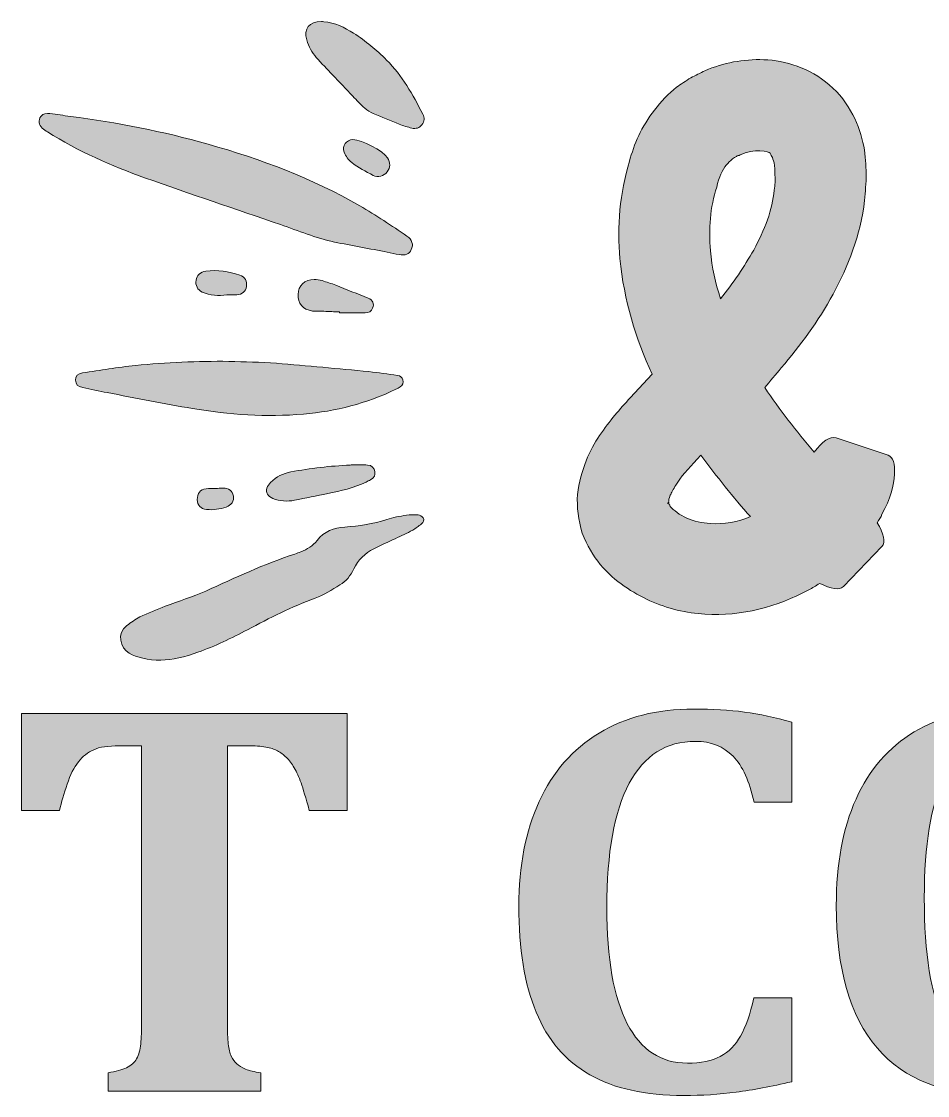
# Model space of a CAD drawing. Header units: inches. Extents: x 50 to 1029, y -849 to -231.
# Drawn here: x 362.2 to 586.3, y -849.1 to -583.3 of the extents above; entities that cross this region are included whole.
import ezdxf

# ---------------------------------------------------------------- set-up
doc = ezdxf.new("R2010")
doc.units = ezdxf.units.IN
doc.header["$MEASUREMENT"] = 0
doc.layers.add('Layer 1', color=7, linetype='Continuous')

# ---------------------------------------------------------------- blocks, each defined once
blk = doc.blocks.new('block 3')
at = {"layer": 'Layer 1', "true_color": 0x680b10}
h = blk.add_hatch(color=246, dxfattribs=at)
h.dxf.hatch_style = 2
edge = h.paths.add_edge_path()
edge.add_spline(control_points=[(575.03, -705.25), (574.83, -706.03), (574.25, -706.62), (573.86, -707.39), (575.41, -709.92), (576, -712.26), (575.03, -713.23), (575.03, -713.23), (565.49, -723.16), (565.49, -723.16), (564.52, -724.13), (562.38, -723.74), (559.65, -722.38), (558.68, -722.96), (557.9, -723.54), (556.93, -723.93), (549.14, -728.22), (540.39, -730.55), (531.24, -729.97), (526.77, -729.77), (521.9, -728.6), (517.62, -726.66), (513.34, -724.71), (509.06, -721.99), (505.36, -717.71), (503.61, -715.57), (502.05, -713.04), (500.88, -709.92), (499.91, -706.62), (499.52, -703.5), (499.72, -700.39), (500.11, -697.27), (500.88, -694.55), (501.86, -692.02), (502.83, -689.69), (504, -687.55), (505.17, -685.79), (507.69, -682.1), (510.22, -679.18), (512.75, -676.45), (512.75, -676.45), (518.2, -670.62), (518.2, -670.62), (514.12, -661.86), (511.2, -652.32), (510.22, -642.01), (509.84, -638.12), (509.84, -634.03), (510.22, -629.95), (510.61, -625.86), (511.39, -621.97), (512.56, -617.88), (513.73, -613.79), (515.48, -609.32), (518.79, -605.23), (520.34, -603.09), (522.29, -601.15), (524.24, -599.59), (525.21, -598.81), (526.57, -598.03), (527.74, -597.25), (528.91, -596.67), (530.07, -596.09), (531.24, -595.5), (535.91, -593.56), (540.58, -592.58), (545.84, -592.78), (551.09, -592.97), (557.12, -594.72), (561.99, -599), (564.52, -601.15), (566.46, -603.68), (567.82, -606.4), (569.19, -608.93), (569.97, -611.65), (570.55, -614.18), (570.94, -616.71), (571.13, -618.85), (571.13, -620.99), (571.13, -623.33), (570.94, -625.47), (570.74, -627.61), (569.77, -636.17), (566.66, -643.96), (562.96, -650.77), (559.26, -657.58), (554.79, -663.61), (550.12, -669.06), (548.75, -670.62), (547.39, -672.37), (546.03, -673.92), (549.73, -679.37), (553.81, -684.63), (558.29, -689.88), (560.23, -687.35), (562.18, -685.79), (563.74, -686.38), (563.74, -686.38), (576.58, -690.66), (576.58, -690.66), (577.75, -691.05), (578.33, -692.8), (578.14, -695.33), (577.94, -698.05), (577.17, -701.56), (575.03, -705.25)], knot_values=[0, 0, 0, 0, 1, 1, 1, 2, 2, 2, 3, 3, 3, 4, 4, 4, 5, 5, 5, 6, 6, 6, 7, 7, 7, 8, 8, 8, 9, 9, 9, 10, 10, 10, 11, 11, 11, 12, 12, 12, 13, 13, 13, 14, 14, 14, 15, 15, 15, 16, 16, 16, 17, 17, 17, 18, 18, 18, 19, 19, 19, 20, 20, 20, 21, 21, 21, 22, 22, 22, 23, 23, 23, 24, 24, 24, 25, 25, 25, 26, 26, 26, 27, 27, 27, 28, 28, 28, 29, 29, 29, 30, 30, 30, 31, 31, 31, 32, 32, 32, 33, 33, 33, 34, 34, 34, 35, 35, 35, 35], degree=3, periodic=1)
edge = h.paths.add_edge_path()
edge.add_spline(control_points=[(542.53, -705.84), (538.25, -701.17), (534.16, -695.91), (530.27, -690.66), (530.27, -690.66), (529.29, -691.63), (529.29, -691.63), (527.15, -693.97), (525.21, -696.11), (524.04, -698.05), (523.46, -699.03), (522.87, -700), (522.68, -700.58), (522.29, -701.36), (522.29, -701.75), (522.29, -702.14), (522.1, -702.33), (522.29, -702.33), (522.29, -702.33), (522.29, -702.53), (522.29, -702.53), (522.29, -702.53), (522.1, -702.53), (522.48, -702.53), (521.9, -702.53), (521.9, -702.53), (522.29, -702.53), (522.29, -702.53), (522.29, -702.72), (522.48, -702.92), (522.68, -703.31), (523.46, -704.28), (525.01, -705.45), (526.77, -706.23), (528.52, -707), (530.46, -707.39), (532.6, -707.59), (535.91, -707.78), (539.41, -707.2), (542.53, -705.84)], knot_values=[0, 0, 0, 0, 1, 1, 1, 2, 2, 2, 3, 3, 3, 4, 4, 4, 5, 5, 5, 6, 6, 6, 7, 7, 7, 8, 8, 8, 9, 9, 9, 10, 10, 10, 11, 11, 11, 12, 12, 12, 13, 13, 13, 13], degree=3, periodic=1)
edge = h.paths.add_edge_path()
edge.add_spline(control_points=[(543.31, -639.87), (546.03, -635), (547.98, -629.75), (548.37, -625.08), (548.56, -623.72), (548.75, -622.55), (548.56, -621.38), (548.56, -620.41), (548.56, -619.05), (548.37, -618.27), (548.17, -617.69), (547.98, -616.91), (547.78, -616.71), (547.59, -616.32), (547.59, -616.13), (547.39, -615.93), (547.2, -615.74), (546.42, -615.35), (544.86, -615.35), (543.5, -615.16), (541.55, -615.54), (540, -616.32), (539.61, -616.52), (539.22, -616.52), (539.02, -616.71), (538.64, -616.91), (538.44, -617.1), (538.05, -617.3), (537.47, -617.88), (537.08, -618.27), (536.5, -618.85), (535.52, -620.02), (534.74, -621.77), (534.16, -624.3), (533.38, -626.83), (532.8, -629.36), (532.6, -632.09), (532.41, -634.62), (532.41, -637.34), (532.6, -640.06), (532.99, -644.15), (533.77, -648.04), (535.13, -651.94), (538.25, -648.04), (540.97, -643.96), (543.31, -639.87)], knot_values=[0, 0, 0, 0, 1, 1, 1, 2, 2, 2, 3, 3, 3, 4, 4, 4, 5, 5, 5, 6, 6, 6, 7, 7, 7, 8, 8, 8, 9, 9, 9, 10, 10, 10, 11, 11, 11, 12, 12, 12, 13, 13, 13, 14, 14, 14, 15, 15, 15, 15], degree=3, periodic=1)
at = {"layer": 'Layer 1', "lineweight": 0}
for points, knots in [([(575.03, -705.25), (574.83, -706.03), (574.25, -706.62), (573.86, -707.39), (575.41, -709.92), (576, -712.26), (575.03, -713.23), (575.03, -713.23), (565.49, -723.16), (565.49, -723.16), (564.52, -724.13), (562.38, -723.74), (559.65, -722.38), (558.68, -722.96), (557.9, -723.54), (556.93, -723.93), (549.14, -728.22), (540.39, -730.55), (531.24, -729.97), (526.77, -729.77), (521.9, -728.6), (517.62, -726.66), (513.34, -724.71), (509.06, -721.99), (505.36, -717.71), (503.61, -715.57), (502.05, -713.04), (500.88, -709.92), (499.91, -706.62), (499.52, -703.5), (499.72, -700.39), (500.11, -697.27), (500.88, -694.55), (501.86, -692.02), (502.83, -689.69), (504, -687.55), (505.17, -685.79), (507.69, -682.1), (510.22, -679.18), (512.75, -676.45), (512.75, -676.45), (518.2, -670.62), (518.2, -670.62), (514.12, -661.86), (511.2, -652.32), (510.22, -642.01), (509.84, -638.12), (509.84, -634.03), (510.22, -629.95), (510.61, -625.86), (511.39, -621.97), (512.56, -617.88), (513.73, -613.79), (515.48, -609.32), (518.79, -605.23), (520.34, -603.09), (522.29, -601.15), (524.24, -599.59), (525.21, -598.81), (526.57, -598.03), (527.74, -597.25), (528.91, -596.67), (530.07, -596.09), (531.24, -595.5), (535.91, -593.56), (540.58, -592.58), (545.84, -592.78), (551.09, -592.97), (557.12, -594.72), (561.99, -599), (564.52, -601.15), (566.46, -603.68), (567.82, -606.4), (569.19, -608.93), (569.97, -611.65), (570.55, -614.18), (570.94, -616.71), (571.13, -618.85), (571.13, -620.99), (571.13, -623.33), (570.94, -625.47), (570.74, -627.61), (569.77, -636.17), (566.66, -643.96), (562.96, -650.77), (559.26, -657.58), (554.79, -663.61), (550.12, -669.06), (548.75, -670.62), (547.39, -672.37), (546.03, -673.92), (549.73, -679.37), (553.81, -684.63), (558.29, -689.88), (560.23, -687.35), (562.18, -685.79), (563.74, -686.38), (563.74, -686.38), (576.58, -690.66), (576.58, -690.66), (577.75, -691.05), (578.33, -692.8), (578.14, -695.33), (577.94, -698.05), (577.17, -701.56), (575.03, -705.25)], [0, 0, 0, 0, 1, 1, 1, 2, 2, 2, 3, 3, 3, 4, 4, 4, 5, 5, 5, 6, 6, 6, 7, 7, 7, 8, 8, 8, 9, 9, 9, 10, 10, 10, 11, 11, 11, 12, 12, 12, 13, 13, 13, 14, 14, 14, 15, 15, 15, 16, 16, 16, 17, 17, 17, 18, 18, 18, 19, 19, 19, 20, 20, 20, 21, 21, 21, 22, 22, 22, 23, 23, 23, 24, 24, 24, 25, 25, 25, 26, 26, 26, 27, 27, 27, 28, 28, 28, 29, 29, 29, 30, 30, 30, 31, 31, 31, 32, 32, 32, 33, 33, 33, 34, 34, 34, 35, 35, 35, 35]), ([(543.31, -639.87), (546.03, -635), (547.98, -629.75), (548.37, -625.08), (548.56, -623.72), (548.75, -622.55), (548.56, -621.38), (548.56, -620.41), (548.56, -619.05), (548.37, -618.27), (548.17, -617.69), (547.98, -616.91), (547.78, -616.71), (547.59, -616.32), (547.59, -616.13), (547.39, -615.93), (547.2, -615.74), (546.42, -615.35), (544.86, -615.35), (543.5, -615.16), (541.55, -615.54), (540, -616.32), (539.61, -616.52), (539.22, -616.52), (539.02, -616.71), (538.64, -616.91), (538.44, -617.1), (538.05, -617.3), (537.47, -617.88), (537.08, -618.27), (536.5, -618.85), (535.52, -620.02), (534.74, -621.77), (534.16, -624.3), (533.38, -626.83), (532.8, -629.36), (532.6, -632.09), (532.41, -634.62), (532.41, -637.34), (532.6, -640.06), (532.99, -644.15), (533.77, -648.04), (535.13, -651.94), (538.25, -648.04), (540.97, -643.96), (543.31, -639.87)], [0, 0, 0, 0, 1, 1, 1, 2, 2, 2, 3, 3, 3, 4, 4, 4, 5, 5, 5, 6, 6, 6, 7, 7, 7, 8, 8, 8, 9, 9, 9, 10, 10, 10, 11, 11, 11, 12, 12, 12, 13, 13, 13, 14, 14, 14, 15, 15, 15, 15]), ([(542.53, -705.84), (538.25, -701.17), (534.16, -695.91), (530.27, -690.66), (530.27, -690.66), (529.29, -691.63), (529.29, -691.63), (527.15, -693.97), (525.21, -696.11), (524.04, -698.05), (523.46, -699.03), (522.87, -700), (522.68, -700.58), (522.29, -701.36), (522.29, -701.75), (522.29, -702.14), (522.1, -702.33), (522.29, -702.33), (522.29, -702.33), (522.29, -702.53), (522.29, -702.53), (522.29, -702.53), (522.1, -702.53), (522.48, -702.53), (521.9, -702.53), (521.9, -702.53), (522.29, -702.53), (522.29, -702.53), (522.29, -702.72), (522.48, -702.92), (522.68, -703.31), (523.46, -704.28), (525.01, -705.45), (526.77, -706.23), (528.52, -707), (530.46, -707.39), (532.6, -707.59), (535.91, -707.78), (539.41, -707.2), (542.53, -705.84)], [0, 0, 0, 0, 1, 1, 1, 2, 2, 2, 3, 3, 3, 4, 4, 4, 5, 5, 5, 6, 6, 6, 7, 7, 7, 8, 8, 8, 9, 9, 9, 10, 10, 10, 11, 11, 11, 12, 12, 12, 13, 13, 13, 13])]:
    blk.add_open_spline(points, degree=3, knots=knots, dxfattribs=at)
blk = doc.blocks.new('block 18')
at = {"layer": 'Layer 1', "true_color": 0x680b10}
h = blk.add_hatch(color=246, dxfattribs=at)
h.dxf.hatch_style = 2
edge = h.paths.add_edge_path()
edge.add_spline(control_points=[(383.59, -848.02), (383.59, -848.02), (383.59, -843.5), (383.59, -843.5), (385.51, -843.18), (387.03, -842.76), (388.14, -842.23), (389.26, -841.71), (390.1, -840.97), (390.64, -840.01), (391.19, -839.05), (391.53, -837.83), (391.67, -836.34), (391.81, -834.86), (391.88, -833.02), (391.88, -830.83), (391.88, -830.83), (391.88, -762.57), (391.88, -762.57), (391.88, -762.57), (386.33, -762.57), (386.33, -762.57), (383.59, -762.57), (381.49, -762.89), (380.03, -763.53), (378.57, -764.17), (377.3, -765.17), (376.23, -766.54), (375.16, -767.91), (374.23, -769.75), (373.46, -772.05), (372.68, -774.36), (372.04, -776.53), (371.54, -778.59), (371.54, -778.59), (362.16, -778.59), (362.16, -778.59), (362.16, -778.59), (362.16, -754.56), (362.16, -754.56), (362.16, -754.56), (442.75, -754.56), (442.75, -754.56), (442.75, -754.56), (442.75, -778.59), (442.75, -778.59), (442.75, -778.59), (433.37, -778.59), (433.37, -778.59), (432.5, -775.48), (431.82, -773.2), (431.32, -771.74), (430.81, -770.28), (430.25, -769.04), (429.64, -768.01), (429.02, -766.98), (428.37, -766.13), (427.69, -765.44), (427, -764.76), (426.27, -764.21), (425.5, -763.8), (424.72, -763.39), (423.75, -763.08), (422.59, -762.87), (421.42, -762.67), (419.9, -762.57), (418.03, -762.57), (418.03, -762.57), (413.1, -762.57), (413.1, -762.57), (413.1, -762.57), (413.1, -830.83), (413.1, -830.83), (413.1, -833.25), (413.17, -835.09), (413.31, -836.34), (413.45, -837.6), (413.7, -838.61), (414.06, -839.39), (414.43, -840.17), (414.87, -840.8), (415.4, -841.27), (415.92, -841.75), (416.65, -842.19), (417.59, -842.58), (418.52, -842.96), (419.79, -843.27), (421.39, -843.5), (421.39, -843.5), (421.39, -848.02), (421.39, -848.02), (421.39, -848.02), (383.59, -848.02), (383.59, -848.02)], knot_values=[0, 0, 0, 0, 1, 1, 1, 2, 2, 2, 3, 3, 3, 4, 4, 4, 5, 5, 5, 6, 6, 6, 7, 7, 7, 8, 8, 8, 9, 9, 9, 10, 10, 10, 11, 11, 11, 12, 12, 12, 13, 13, 13, 14, 14, 14, 15, 15, 15, 16, 16, 16, 17, 17, 17, 18, 18, 18, 19, 19, 19, 20, 20, 20, 21, 21, 21, 22, 22, 22, 23, 23, 23, 24, 24, 24, 25, 25, 25, 26, 26, 26, 27, 27, 27, 28, 28, 28, 29, 29, 29, 30, 30, 30, 31, 31, 31, 31], degree=3, periodic=1)
h = blk.add_hatch(color=246, dxfattribs=at)
h.dxf.hatch_style = 2
edge = h.paths.add_edge_path()
edge.add_spline(control_points=[(552.71, -756.68), (552.71, -756.68), (552.71, -776.53), (552.71, -776.53), (552.71, -776.53), (543.4, -776.53), (543.4, -776.53), (542.31, -771.38), (540.57, -767.58), (538.2, -765.14), (535.83, -762.69), (532.72, -761.47), (528.89, -761.47), (521.67, -761.47), (516.22, -764.93), (512.52, -771.84), (508.82, -778.76), (506.98, -789.02), (506.98, -802.62), (506.98, -815.27), (508.66, -824.84), (512.04, -831.35), (515.42, -837.85), (520.37, -841.1), (526.9, -841.1), (530.23, -841.1), (532.95, -840.54), (535.05, -839.43), (537.15, -838.31), (538.83, -836.63), (540.08, -834.39), (541.34, -832.16), (542.42, -829.01), (543.34, -824.94), (543.34, -824.94), (552.71, -824.94), (552.71, -824.94), (552.71, -824.94), (552.71, -845.69), (552.71, -845.69), (547.69, -846.88), (543.11, -847.74), (538.95, -848.29), (534.8, -848.84), (530.48, -849.11), (526.01, -849.11), (516.52, -849.11), (508.77, -847.4), (502.77, -843.98), (496.76, -840.55), (492.33, -835.39), (489.48, -828.47), (486.63, -821.55), (485.2, -812.8), (485.2, -802.21), (485.2, -792.31), (486.88, -783.69), (490.24, -776.36), (493.59, -769.04), (498.53, -763.39), (505.06, -759.42), (511.59, -755.45), (519.39, -753.46), (528.48, -753.46), (533.09, -753.46), (537.26, -753.71), (541.01, -754.21), (544.75, -754.72), (548.65, -755.54), (552.71, -756.68)], knot_values=[0, 0, 0, 0, 1, 1, 1, 2, 2, 2, 3, 3, 3, 4, 4, 4, 5, 5, 5, 6, 6, 6, 7, 7, 7, 8, 8, 8, 9, 9, 9, 10, 10, 10, 11, 11, 11, 12, 12, 12, 13, 13, 13, 14, 14, 14, 15, 15, 15, 16, 16, 16, 17, 17, 17, 18, 18, 18, 19, 19, 19, 20, 20, 20, 21, 21, 21, 22, 22, 22, 23, 23, 23, 23], degree=3, periodic=1)
h = blk.add_hatch(color=246, dxfattribs=at)
h.dxf.hatch_style = 2
edge = h.paths.add_edge_path()
edge.add_spline(control_points=[(604.07, -849.11), (590.65, -849.11), (580.57, -845.19), (573.84, -837.34), (567.11, -829.49), (563.74, -817.73), (563.74, -802.07), (563.74, -791.8), (565.37, -783.03), (568.63, -775.75), (571.9, -768.47), (576.7, -762.93), (583.05, -759.14), (589.39, -755.36), (596.95, -753.46), (605.71, -753.46), (619.36, -753.46), (629.61, -757.37), (636.45, -765.2), (643.3, -773.03), (646.72, -784.66), (646.72, -800.09), (646.72, -808.72), (645.71, -816.12), (643.68, -822.31), (641.65, -828.49), (638.76, -833.57), (635.02, -837.54), (631.27, -841.51), (626.79, -844.44), (621.56, -846.31), (616.33, -848.18), (610.5, -849.11), (604.07, -849.11)], knot_values=[0, 0, 0, 0, 1, 1, 1, 2, 2, 2, 3, 3, 3, 4, 4, 4, 5, 5, 5, 6, 6, 6, 7, 7, 7, 8, 8, 8, 9, 9, 9, 10, 10, 10, 11, 11, 11, 11], degree=3, periodic=1)
edge = h.paths.add_edge_path()
edge.add_spline(control_points=[(585.51, -800.23), (585.51, -814.01), (587.17, -824.27), (590.48, -831), (593.79, -837.74), (598.84, -841.1), (605.64, -841.1), (609.16, -841.1), (612.15, -840.16), (614.61, -838.26), (617.08, -836.37), (619.07, -833.72), (620.6, -830.32), (622.13, -826.92), (623.23, -822.89), (623.89, -818.23), (624.55, -813.58), (624.88, -808.47), (624.88, -802.9), (624.88, -793.81), (624.16, -786.2), (622.73, -780.06), (621.29, -773.92), (619.12, -769.29), (616.22, -766.16), (613.32, -763.04), (609.61, -761.47), (605.09, -761.47), (598.48, -761.47), (593.56, -764.63), (590.34, -770.95), (587.12, -777.28), (585.51, -787.04), (585.51, -800.23)], knot_values=[0, 0, 0, 0, 1, 1, 1, 2, 2, 2, 3, 3, 3, 4, 4, 4, 5, 5, 5, 6, 6, 6, 7, 7, 7, 8, 8, 8, 9, 9, 9, 10, 10, 10, 11, 11, 11, 11], degree=3, periodic=1)
at = {"layer": 'Layer 1', "lineweight": 0}
for points, knots in [([(383.59, -848.02), (383.59, -848.02), (383.59, -843.5), (383.59, -843.5), (385.51, -843.18), (387.03, -842.76), (388.14, -842.23), (389.26, -841.71), (390.1, -840.97), (390.64, -840.01), (391.19, -839.05), (391.53, -837.83), (391.67, -836.34), (391.81, -834.86), (391.88, -833.02), (391.88, -830.83), (391.88, -830.83), (391.88, -762.57), (391.88, -762.57), (391.88, -762.57), (386.33, -762.57), (386.33, -762.57), (383.59, -762.57), (381.49, -762.89), (380.03, -763.53), (378.57, -764.17), (377.3, -765.17), (376.23, -766.54), (375.16, -767.91), (374.23, -769.75), (373.46, -772.05), (372.68, -774.36), (372.04, -776.53), (371.54, -778.59), (371.54, -778.59), (362.16, -778.59), (362.16, -778.59), (362.16, -778.59), (362.16, -754.56), (362.16, -754.56), (362.16, -754.56), (442.75, -754.56), (442.75, -754.56), (442.75, -754.56), (442.75, -778.59), (442.75, -778.59), (442.75, -778.59), (433.37, -778.59), (433.37, -778.59), (432.5, -775.48), (431.82, -773.2), (431.32, -771.74), (430.81, -770.28), (430.25, -769.04), (429.64, -768.01), (429.02, -766.98), (428.37, -766.13), (427.69, -765.44), (427, -764.76), (426.27, -764.21), (425.5, -763.8), (424.72, -763.39), (423.75, -763.08), (422.59, -762.87), (421.42, -762.67), (419.9, -762.57), (418.03, -762.57), (418.03, -762.57), (413.1, -762.57), (413.1, -762.57), (413.1, -762.57), (413.1, -830.83), (413.1, -830.83), (413.1, -833.25), (413.17, -835.09), (413.31, -836.34), (413.45, -837.6), (413.7, -838.61), (414.06, -839.39), (414.43, -840.17), (414.87, -840.8), (415.4, -841.27), (415.92, -841.75), (416.65, -842.19), (417.59, -842.58), (418.52, -842.96), (419.79, -843.27), (421.39, -843.5), (421.39, -843.5), (421.39, -848.02), (421.39, -848.02), (421.39, -848.02), (383.59, -848.02), (383.59, -848.02)], [0, 0, 0, 0, 1, 1, 1, 2, 2, 2, 3, 3, 3, 4, 4, 4, 5, 5, 5, 6, 6, 6, 7, 7, 7, 8, 8, 8, 9, 9, 9, 10, 10, 10, 11, 11, 11, 12, 12, 12, 13, 13, 13, 14, 14, 14, 15, 15, 15, 16, 16, 16, 17, 17, 17, 18, 18, 18, 19, 19, 19, 20, 20, 20, 21, 21, 21, 22, 22, 22, 23, 23, 23, 24, 24, 24, 25, 25, 25, 26, 26, 26, 27, 27, 27, 28, 28, 28, 29, 29, 29, 30, 30, 30, 31, 31, 31, 31]), ([(552.71, -756.68), (552.71, -756.68), (552.71, -776.53), (552.71, -776.53), (552.71, -776.53), (543.4, -776.53), (543.4, -776.53), (542.31, -771.38), (540.57, -767.58), (538.2, -765.14), (535.83, -762.69), (532.72, -761.47), (528.89, -761.47), (521.67, -761.47), (516.22, -764.93), (512.52, -771.84), (508.82, -778.76), (506.98, -789.02), (506.98, -802.62), (506.98, -815.27), (508.66, -824.84), (512.04, -831.35), (515.42, -837.85), (520.37, -841.1), (526.9, -841.1), (530.23, -841.1), (532.95, -840.54), (535.05, -839.43), (537.15, -838.31), (538.83, -836.63), (540.08, -834.39), (541.34, -832.16), (542.42, -829.01), (543.34, -824.94), (543.34, -824.94), (552.71, -824.94), (552.71, -824.94), (552.71, -824.94), (552.71, -845.69), (552.71, -845.69), (547.69, -846.88), (543.11, -847.74), (538.95, -848.29), (534.8, -848.84), (530.48, -849.11), (526.01, -849.11), (516.52, -849.11), (508.77, -847.4), (502.77, -843.98), (496.76, -840.55), (492.33, -835.39), (489.48, -828.47), (486.63, -821.55), (485.2, -812.8), (485.2, -802.21), (485.2, -792.31), (486.88, -783.69), (490.24, -776.36), (493.59, -769.04), (498.53, -763.39), (505.06, -759.42), (511.59, -755.45), (519.39, -753.46), (528.48, -753.46), (533.09, -753.46), (537.26, -753.71), (541.01, -754.21), (544.75, -754.72), (548.65, -755.54), (552.71, -756.68)], [0, 0, 0, 0, 1, 1, 1, 2, 2, 2, 3, 3, 3, 4, 4, 4, 5, 5, 5, 6, 6, 6, 7, 7, 7, 8, 8, 8, 9, 9, 9, 10, 10, 10, 11, 11, 11, 12, 12, 12, 13, 13, 13, 14, 14, 14, 15, 15, 15, 16, 16, 16, 17, 17, 17, 18, 18, 18, 19, 19, 19, 20, 20, 20, 21, 21, 21, 22, 22, 22, 23, 23, 23, 23]), ([(604.07, -849.11), (590.65, -849.11), (580.57, -845.19), (573.84, -837.34), (567.11, -829.49), (563.74, -817.73), (563.74, -802.07), (563.74, -791.8), (565.37, -783.03), (568.63, -775.75), (571.9, -768.47), (576.7, -762.93), (583.05, -759.14), (589.39, -755.36), (596.95, -753.46), (605.71, -753.46), (619.36, -753.46), (629.61, -757.37), (636.45, -765.2), (643.3, -773.03), (646.72, -784.66), (646.72, -800.09), (646.72, -808.72), (645.71, -816.12), (643.68, -822.31), (641.65, -828.49), (638.76, -833.57), (635.02, -837.54), (631.27, -841.51), (626.79, -844.44), (621.56, -846.31), (616.33, -848.18), (610.5, -849.11), (604.07, -849.11)], [0, 0, 0, 0, 1, 1, 1, 2, 2, 2, 3, 3, 3, 4, 4, 4, 5, 5, 5, 6, 6, 6, 7, 7, 7, 8, 8, 8, 9, 9, 9, 10, 10, 10, 11, 11, 11, 11]), ([(585.51, -800.23), (585.51, -814.01), (587.17, -824.27), (590.48, -831), (593.79, -837.74), (598.84, -841.1), (605.64, -841.1), (609.16, -841.1), (612.15, -840.16), (614.61, -838.26), (617.08, -836.37), (619.07, -833.72), (620.6, -830.32), (622.13, -826.92), (623.23, -822.89), (623.89, -818.23), (624.55, -813.58), (624.88, -808.47), (624.88, -802.9), (624.88, -793.81), (624.16, -786.2), (622.73, -780.06), (621.29, -773.92), (619.12, -769.29), (616.22, -766.16), (613.32, -763.04), (609.61, -761.47), (605.09, -761.47), (598.48, -761.47), (593.56, -764.63), (590.34, -770.95), (587.12, -777.28), (585.51, -787.04), (585.51, -800.23)], [0, 0, 0, 0, 1, 1, 1, 2, 2, 2, 3, 3, 3, 4, 4, 4, 5, 5, 5, 6, 6, 6, 7, 7, 7, 8, 8, 8, 9, 9, 9, 10, 10, 10, 11, 11, 11, 11])]:
    blk.add_open_spline(points, degree=3, knots=knots, dxfattribs=at)
blk = doc.blocks.new('block 27')
at = {"layer": 'Layer 1', "true_color": 0x680b10}
h = blk.add_hatch(color=246, dxfattribs=at)
h.dxf.hatch_style = 2
edge = h.paths.add_edge_path()
edge.add_spline(control_points=[(369.19, -606.12), (368.34, -606.04), (367.52, -606), (366.94, -606.81), (366.27, -607.74), (366.39, -608.91), (367.3, -609.75), (367.68, -610.1), (368.14, -610.36), (368.57, -610.63), (376.2, -615.42), (384.38, -619.06), (392.83, -622.05), (403.95, -625.99), (415.13, -629.76), (426.28, -633.59), (430.69, -635.1), (434.99, -636.94), (439.57, -637.89), (443.92, -638.78), (448.31, -639.56), (452.67, -640.4), (453.64, -640.59), (454.59, -640.83), (455.56, -641), (457.13, -641.28), (458.08, -640.88), (458.6, -639.78), (459.17, -638.59), (458.85, -637.28), (457.53, -636.41), (453.69, -633.87), (449.89, -631.24), (445.9, -628.95), (434.08, -622.16), (421.41, -617.36), (408.31, -613.68), (397.14, -610.54), (385.78, -608.28), (374.27, -606.79), (372.57, -606.57), (370.88, -606.34), (369.19, -606.12)], knot_values=[0, 0, 0, 0, 1, 1, 1, 2, 2, 2, 3, 3, 3, 4, 4, 4, 5, 5, 5, 6, 6, 6, 7, 7, 7, 8, 8, 8, 9, 9, 9, 10, 10, 10, 11, 11, 11, 12, 12, 12, 13, 13, 13, 14, 14, 14, 14], degree=3, periodic=1)
at = {"layer": 'Layer 1', "lineweight": 0}
blk.add_open_spline([(369.19, -606.12), (368.34, -606.04), (367.52, -606), (366.94, -606.81), (366.27, -607.74), (366.39, -608.91), (367.3, -609.75), (367.68, -610.1), (368.14, -610.36), (368.57, -610.63), (376.2, -615.42), (384.38, -619.06), (392.83, -622.05), (403.95, -625.99), (415.13, -629.76), (426.28, -633.59), (430.69, -635.1), (434.99, -636.94), (439.57, -637.89), (443.92, -638.78), (448.31, -639.56), (452.67, -640.4), (453.64, -640.59), (454.59, -640.83), (455.56, -641), (457.13, -641.28), (458.08, -640.88), (458.6, -639.78), (459.17, -638.59), (458.85, -637.28), (457.53, -636.41), (453.69, -633.87), (449.89, -631.24), (445.9, -628.95), (434.08, -622.16), (421.41, -617.36), (408.31, -613.68), (397.14, -610.54), (385.78, -608.28), (374.27, -606.79), (372.57, -606.57), (370.88, -606.34), (369.19, -606.12)], degree=3, knots=[0, 0, 0, 0, 1, 1, 1, 2, 2, 2, 3, 3, 3, 4, 4, 4, 5, 5, 5, 6, 6, 6, 7, 7, 7, 8, 8, 8, 9, 9, 9, 10, 10, 10, 11, 11, 11, 12, 12, 12, 13, 13, 13, 14, 14, 14, 14], dxfattribs=at)
blk = doc.blocks.new('block 28')
at = {"layer": 'Layer 1', "true_color": 0x680b10}
h = blk.add_hatch(color=246, dxfattribs=at)
h.dxf.hatch_style = 2
edge = h.paths.add_edge_path()
edge.add_spline(control_points=[(396.67, -741.39), (399.46, -741.31), (402.67, -740.53), (405.8, -739.42), (410.06, -737.92), (414.1, -735.93), (418.09, -733.83), (423.53, -730.95), (429, -728.15), (434.8, -726.01), (436.96, -725.21), (438.98, -723.96), (440.96, -722.76), (442.48, -721.84), (443.59, -720.46), (444.36, -718.81), (445.41, -716.57), (447.15, -714.95), (449.3, -713.81), (451.04, -712.9), (452.86, -712.15), (454.64, -711.31), (456.09, -710.62), (457.54, -709.95), (458.95, -709.19), (459.72, -708.77), (460.4, -708.19), (461.1, -707.66), (461.6, -707.28), (461.89, -706.71), (461.53, -706.17), (461.29, -705.8), (460.75, -705.45), (460.32, -705.41), (459.35, -705.33), (458.34, -705.36), (457.38, -705.51), (455.75, -705.78), (454.09, -706.03), (452.53, -706.54), (449.16, -707.66), (445.7, -708.22), (442.18, -708.43), (439.4, -708.59), (437.05, -709.52), (435.28, -711.75), (434.23, -713.08), (432.83, -713.96), (431.24, -714.55), (430.76, -714.73), (430.29, -714.95), (429.8, -715.11), (422.2, -717.58), (415, -721.01), (407.73, -724.27), (404.48, -725.72), (401.05, -726.77), (397.72, -728.05), (395.6, -728.87), (393.48, -729.71), (391.43, -730.69), (390.28, -731.24), (389.25, -732.07), (388.21, -732.83), (385.68, -734.66), (386.54, -738.37), (388.8, -739.63), (390.71, -740.7), (393.38, -741.41), (396.67, -741.39)], knot_values=[0, 0, 0, 0, 1, 1, 1, 2, 2, 2, 3, 3, 3, 4, 4, 4, 5, 5, 5, 6, 6, 6, 7, 7, 7, 8, 8, 8, 9, 9, 9, 10, 10, 10, 11, 11, 11, 12, 12, 12, 13, 13, 13, 14, 14, 14, 15, 15, 15, 16, 16, 16, 17, 17, 17, 18, 18, 18, 19, 19, 19, 20, 20, 20, 21, 21, 21, 22, 22, 22, 23, 23, 23, 23], degree=3, periodic=1)
at = {"layer": 'Layer 1', "lineweight": 0}
blk.add_open_spline([(396.67, -741.39), (399.46, -741.31), (402.67, -740.53), (405.8, -739.42), (410.06, -737.92), (414.1, -735.93), (418.09, -733.83), (423.53, -730.95), (429, -728.15), (434.8, -726.01), (436.96, -725.21), (438.98, -723.96), (440.96, -722.76), (442.48, -721.84), (443.59, -720.46), (444.36, -718.81), (445.41, -716.57), (447.15, -714.95), (449.3, -713.81), (451.04, -712.9), (452.86, -712.15), (454.64, -711.31), (456.09, -710.62), (457.54, -709.95), (458.95, -709.19), (459.72, -708.77), (460.4, -708.19), (461.1, -707.66), (461.6, -707.28), (461.89, -706.71), (461.53, -706.17), (461.29, -705.8), (460.75, -705.45), (460.32, -705.41), (459.35, -705.33), (458.34, -705.36), (457.38, -705.51), (455.75, -705.78), (454.09, -706.03), (452.53, -706.54), (449.16, -707.66), (445.7, -708.22), (442.18, -708.43), (439.4, -708.59), (437.05, -709.52), (435.28, -711.75), (434.23, -713.08), (432.83, -713.96), (431.24, -714.55), (430.76, -714.73), (430.29, -714.95), (429.8, -715.11), (422.2, -717.58), (415, -721.01), (407.73, -724.27), (404.48, -725.72), (401.05, -726.77), (397.72, -728.05), (395.6, -728.87), (393.48, -729.71), (391.43, -730.69), (390.28, -731.24), (389.25, -732.07), (388.21, -732.83), (385.68, -734.66), (386.54, -738.37), (388.8, -739.63), (390.71, -740.7), (393.38, -741.41), (396.67, -741.39)], degree=3, knots=[0, 0, 0, 0, 1, 1, 1, 2, 2, 2, 3, 3, 3, 4, 4, 4, 5, 5, 5, 6, 6, 6, 7, 7, 7, 8, 8, 8, 9, 9, 9, 10, 10, 10, 11, 11, 11, 12, 12, 12, 13, 13, 13, 14, 14, 14, 15, 15, 15, 16, 16, 16, 17, 17, 17, 18, 18, 18, 19, 19, 19, 20, 20, 20, 21, 21, 21, 22, 22, 22, 23, 23, 23, 23], dxfattribs=at)
blk = doc.blocks.new('block 29')
at = {"layer": 'Layer 1', "true_color": 0x680b10}
h = blk.add_hatch(color=246, dxfattribs=at)
h.dxf.hatch_style = 2
edge = h.paths.add_edge_path()
edge.add_spline(control_points=[(413.44, -667.42), (405.72, -667.37), (398.01, -667.65), (390.34, -668.45), (385.97, -668.91), (381.63, -669.64), (377.28, -670.28), (376.07, -670.46), (375.53, -671.1), (375.54, -672.1), (375.56, -673.09), (376.08, -673.65), (377.31, -673.91), (379.33, -674.35), (381.35, -674.78), (383.39, -675.16), (390.4, -676.49), (397.39, -677.93), (404.43, -679.09), (413.54, -680.58), (422.72, -681.3), (431.96, -680.47), (439.91, -679.76), (447.56, -677.88), (454.76, -674.34), (455.13, -674.16), (455.51, -673.99), (455.85, -673.76), (456.48, -673.34), (456.71, -672.73), (456.52, -672), (456.34, -671.34), (455.88, -670.98), (455.19, -670.89), (452.83, -670.58), (450.47, -670.19), (448.11, -669.97), (440.49, -669.24), (432.86, -668.51), (425.23, -667.91), (421.31, -667.61), (417.37, -667.58), (413.44, -667.42)], knot_values=[0, 0, 0, 0, 1, 1, 1, 2, 2, 2, 3, 3, 3, 4, 4, 4, 5, 5, 5, 6, 6, 6, 7, 7, 7, 8, 8, 8, 9, 9, 9, 10, 10, 10, 11, 11, 11, 12, 12, 12, 13, 13, 13, 14, 14, 14, 14], degree=3, periodic=1)
at = {"layer": 'Layer 1', "lineweight": 0}
blk.add_open_spline([(413.44, -667.42), (405.72, -667.37), (398.01, -667.65), (390.34, -668.45), (385.97, -668.91), (381.63, -669.64), (377.28, -670.28), (376.07, -670.46), (375.53, -671.1), (375.54, -672.1), (375.56, -673.09), (376.08, -673.65), (377.31, -673.91), (379.33, -674.35), (381.35, -674.78), (383.39, -675.16), (390.4, -676.49), (397.39, -677.93), (404.43, -679.09), (413.54, -680.58), (422.72, -681.3), (431.96, -680.47), (439.91, -679.76), (447.56, -677.88), (454.76, -674.34), (455.13, -674.16), (455.51, -673.99), (455.85, -673.76), (456.48, -673.34), (456.71, -672.73), (456.52, -672), (456.34, -671.34), (455.88, -670.98), (455.19, -670.89), (452.83, -670.58), (450.47, -670.19), (448.11, -669.97), (440.49, -669.24), (432.86, -668.51), (425.23, -667.91), (421.31, -667.61), (417.37, -667.58), (413.44, -667.42)], degree=3, knots=[0, 0, 0, 0, 1, 1, 1, 2, 2, 2, 3, 3, 3, 4, 4, 4, 5, 5, 5, 6, 6, 6, 7, 7, 7, 8, 8, 8, 9, 9, 9, 10, 10, 10, 11, 11, 11, 12, 12, 12, 13, 13, 13, 14, 14, 14, 14], dxfattribs=at)
blk = doc.blocks.new('block 30')
at = {"layer": 'Layer 1', "true_color": 0x680b10}
h = blk.add_hatch(color=246, dxfattribs=at)
h.dxf.hatch_style = 2
edge = h.paths.add_edge_path()
edge.add_spline(control_points=[(436.35, -583.32), (433.31, -583.31), (431.92, -585.12), (432.72, -587.89), (433.18, -589.51), (434, -590.95), (435.1, -592.21), (436.39, -593.69), (437.77, -595.09), (439.12, -596.52), (440.79, -598.29), (442.46, -600.06), (444.14, -601.82), (445.11, -602.83), (446.05, -603.86), (447.09, -604.79), (447.7, -605.33), (448.44, -605.76), (449.19, -606.08), (451.32, -607.01), (453.47, -607.89), (455.63, -608.74), (456.64, -609.13), (457.69, -609.44), (458.74, -609.7), (459.71, -609.94), (460.6, -609.68), (461.24, -608.86), (461.87, -608.04), (461.9, -607.11), (461.44, -606.22), (458.95, -601.44), (456.35, -596.71), (452.5, -592.85), (450.01, -590.35), (447.29, -588.11), (444.31, -586.2), (442.07, -584.77), (439.7, -583.63), (436.99, -583.39), (436.74, -583.36), (436.48, -583.34), (436.35, -583.32)], knot_values=[0, 0, 0, 0, 1, 1, 1, 2, 2, 2, 3, 3, 3, 4, 4, 4, 5, 5, 5, 6, 6, 6, 7, 7, 7, 8, 8, 8, 9, 9, 9, 10, 10, 10, 11, 11, 11, 12, 12, 12, 13, 13, 13, 14, 14, 14, 14], degree=3, periodic=1)
at = {"layer": 'Layer 1', "lineweight": 0}
blk.add_open_spline([(436.35, -583.32), (433.31, -583.31), (431.92, -585.12), (432.72, -587.89), (433.18, -589.51), (434, -590.95), (435.1, -592.21), (436.39, -593.69), (437.77, -595.09), (439.12, -596.52), (440.79, -598.29), (442.46, -600.06), (444.14, -601.82), (445.11, -602.83), (446.05, -603.86), (447.09, -604.79), (447.7, -605.33), (448.44, -605.76), (449.19, -606.08), (451.32, -607.01), (453.47, -607.89), (455.63, -608.74), (456.64, -609.13), (457.69, -609.44), (458.74, -609.7), (459.71, -609.94), (460.6, -609.68), (461.24, -608.86), (461.87, -608.04), (461.9, -607.11), (461.44, -606.22), (458.95, -601.44), (456.35, -596.71), (452.5, -592.85), (450.01, -590.35), (447.29, -588.11), (444.31, -586.2), (442.07, -584.77), (439.7, -583.63), (436.99, -583.39), (436.74, -583.36), (436.48, -583.34), (436.35, -583.32)], degree=3, knots=[0, 0, 0, 0, 1, 1, 1, 2, 2, 2, 3, 3, 3, 4, 4, 4, 5, 5, 5, 6, 6, 6, 7, 7, 7, 8, 8, 8, 9, 9, 9, 10, 10, 10, 11, 11, 11, 12, 12, 12, 13, 13, 13, 14, 14, 14, 14], dxfattribs=at)
blk = doc.blocks.new('block 31')
at = {"layer": 'Layer 1', "true_color": 0x680b10}
h = blk.add_hatch(color=246, dxfattribs=at)
h.dxf.hatch_style = 2
edge = h.paths.add_edge_path()
edge.add_spline(control_points=[(443.45, -693.09), (438.54, -693.32), (433.65, -693.86), (428.82, -694.8), (426.91, -695.18), (425.15, -695.92), (423.8, -697.39), (423.42, -697.8), (423.07, -698.29), (422.9, -698.81), (422.54, -699.87), (423.13, -700.87), (424.35, -701.36), (426.09, -702.05), (427.9, -702.12), (429.7, -701.8), (432.45, -701.3), (435.17, -700.66), (437.92, -700.14), (441.18, -699.53), (444.38, -698.7), (447.4, -697.29), (447.77, -697.11), (448.15, -696.94), (448.51, -696.73), (449.44, -696.2), (449.74, -695.61), (449.6, -694.72), (449.44, -693.8), (448.82, -693.15), (447.8, -693.08), (446.56, -692.99), (445.31, -693.04), (444.07, -693.04), (443.87, -693.04), (443.66, -693.07), (443.45, -693.09)], knot_values=[0, 0, 0, 0, 1, 1, 1, 2, 2, 2, 3, 3, 3, 4, 4, 4, 5, 5, 5, 6, 6, 6, 7, 7, 7, 8, 8, 8, 9, 9, 9, 10, 10, 10, 11, 11, 11, 12, 12, 12, 12], degree=3, periodic=1)
at = {"layer": 'Layer 1', "lineweight": 0}
blk.add_open_spline([(443.45, -693.09), (438.54, -693.32), (433.65, -693.86), (428.82, -694.8), (426.91, -695.18), (425.15, -695.92), (423.8, -697.39), (423.42, -697.8), (423.07, -698.29), (422.9, -698.81), (422.54, -699.87), (423.13, -700.87), (424.35, -701.36), (426.09, -702.05), (427.9, -702.12), (429.7, -701.8), (432.45, -701.3), (435.17, -700.66), (437.92, -700.14), (441.18, -699.53), (444.38, -698.7), (447.4, -697.29), (447.77, -697.11), (448.15, -696.94), (448.51, -696.73), (449.44, -696.2), (449.74, -695.61), (449.6, -694.72), (449.44, -693.8), (448.82, -693.15), (447.8, -693.08), (446.56, -692.99), (445.31, -693.04), (444.07, -693.04), (443.87, -693.04), (443.66, -693.07), (443.45, -693.09)], degree=3, knots=[0, 0, 0, 0, 1, 1, 1, 2, 2, 2, 3, 3, 3, 4, 4, 4, 5, 5, 5, 6, 6, 6, 7, 7, 7, 8, 8, 8, 9, 9, 9, 10, 10, 10, 11, 11, 11, 12, 12, 12, 12], dxfattribs=at)
blk = doc.blocks.new('block 32')
at = {"layer": 'Layer 1', "true_color": 0x680b10}
h = blk.add_hatch(color=246, dxfattribs=at)
h.dxf.hatch_style = 2
edge = h.paths.add_edge_path()
edge.add_spline(control_points=[(440.83, -655.38), (442.95, -655.38), (445.07, -655.37), (447.18, -655.39), (448.05, -655.4), (448.69, -655.07), (449.04, -654.27), (449.51, -653.21), (449.06, -652.24), (447.94, -651.79), (445.26, -650.73), (442.59, -649.64), (439.9, -648.59), (438.8, -648.16), (437.67, -647.78), (436.53, -647.45), (435.89, -647.27), (435.21, -647.18), (434.55, -647.18), (432.28, -647.17), (430.58, -648.72), (430.59, -650.87), (430.59, -652.91), (431.63, -654.68), (434.18, -654.97), (435.1, -655.08), (436.04, -655), (436.97, -655.03), (438.26, -655.07), (439.55, -655.14), (440.83, -655.2), (440.83, -655.26), (440.83, -655.32), (440.83, -655.38)], knot_values=[0, 0, 0, 0, 1, 1, 1, 2, 2, 2, 3, 3, 3, 4, 4, 4, 5, 5, 5, 6, 6, 6, 7, 7, 7, 8, 8, 8, 9, 9, 9, 10, 10, 10, 11, 11, 11, 11], degree=3, periodic=1)
at = {"layer": 'Layer 1', "lineweight": 0}
blk.add_open_spline([(440.83, -655.38), (442.95, -655.38), (445.07, -655.37), (447.18, -655.39), (448.05, -655.4), (448.69, -655.07), (449.04, -654.27), (449.51, -653.21), (449.06, -652.24), (447.94, -651.79), (445.26, -650.73), (442.59, -649.64), (439.9, -648.59), (438.8, -648.16), (437.67, -647.78), (436.53, -647.45), (435.89, -647.27), (435.21, -647.18), (434.55, -647.18), (432.28, -647.17), (430.58, -648.72), (430.59, -650.87), (430.59, -652.91), (431.63, -654.68), (434.18, -654.97), (435.1, -655.08), (436.04, -655), (436.97, -655.03), (438.26, -655.07), (439.55, -655.14), (440.83, -655.2), (440.83, -655.26), (440.83, -655.32), (440.83, -655.38)], degree=3, knots=[0, 0, 0, 0, 1, 1, 1, 2, 2, 2, 3, 3, 3, 4, 4, 4, 5, 5, 5, 6, 6, 6, 7, 7, 7, 8, 8, 8, 9, 9, 9, 10, 10, 10, 11, 11, 11, 11], dxfattribs=at)
blk = doc.blocks.new('block 33')
at = {"layer": 'Layer 1', "true_color": 0x680b10}
h = blk.add_hatch(color=246, dxfattribs=at)
h.dxf.hatch_style = 2
edge = h.paths.add_edge_path()
edge.add_spline(control_points=[(444.17, -612.56), (442.55, -612.58), (441.37, -614.12), (441.99, -615.68), (442.37, -616.64), (443.05, -617.64), (443.87, -618.23), (445.53, -619.44), (447.34, -620.45), (449.16, -621.41), (450.34, -622.04), (451.82, -621.57), (452.63, -620.54), (453.43, -619.54), (453.47, -618.16), (452.75, -617.08), (451.54, -615.26), (446.37, -612.54), (444.17, -612.56)], knot_values=[0, 0, 0, 0, 1, 1, 1, 2, 2, 2, 3, 3, 3, 4, 4, 4, 5, 5, 5, 6, 6, 6, 6], degree=3, periodic=1)
at = {"layer": 'Layer 1', "lineweight": 0}
blk.add_open_spline([(444.17, -612.56), (442.55, -612.58), (441.37, -614.12), (441.99, -615.68), (442.37, -616.64), (443.05, -617.64), (443.87, -618.23), (445.53, -619.44), (447.34, -620.45), (449.16, -621.41), (450.34, -622.04), (451.82, -621.57), (452.63, -620.54), (453.43, -619.54), (453.47, -618.16), (452.75, -617.08), (451.54, -615.26), (446.37, -612.54), (444.17, -612.56)], degree=3, knots=[0, 0, 0, 0, 1, 1, 1, 2, 2, 2, 3, 3, 3, 4, 4, 4, 5, 5, 5, 6, 6, 6, 6], dxfattribs=at)
blk = doc.blocks.new('block 34')
at = {"layer": 'Layer 1', "true_color": 0x680b10}
h = blk.add_hatch(color=246, dxfattribs=at)
h.dxf.hatch_style = 2
edge = h.paths.add_edge_path()
edge.add_spline(control_points=[(412.97, -650.97), (413.8, -650.97), (414.63, -651.02), (415.45, -650.96), (416.76, -650.87), (417.62, -650.08), (417.81, -648.9), (418.02, -647.57), (417.46, -646.52), (416.16, -646.1), (413.43, -645.22), (410.64, -644.72), (407.76, -645.12), (406.38, -645.31), (405.54, -646.1), (405.34, -647.36), (405.15, -648.64), (405.67, -649.7), (406.9, -650.27), (408.83, -651.16), (410.88, -651.31), (412.97, -650.97)], knot_values=[0, 0, 0, 0, 1, 1, 1, 2, 2, 2, 3, 3, 3, 4, 4, 4, 5, 5, 5, 6, 6, 6, 7, 7, 7, 7], degree=3, periodic=1)
at = {"layer": 'Layer 1', "lineweight": 0}
blk.add_open_spline([(412.97, -650.97), (413.8, -650.97), (414.63, -651.02), (415.45, -650.96), (416.76, -650.87), (417.62, -650.08), (417.81, -648.9), (418.02, -647.57), (417.46, -646.52), (416.16, -646.1), (413.43, -645.22), (410.64, -644.72), (407.76, -645.12), (406.38, -645.31), (405.54, -646.1), (405.34, -647.36), (405.15, -648.64), (405.67, -649.7), (406.9, -650.27), (408.83, -651.16), (410.88, -651.31), (412.97, -650.97)], degree=3, knots=[0, 0, 0, 0, 1, 1, 1, 2, 2, 2, 3, 3, 3, 4, 4, 4, 5, 5, 5, 6, 6, 6, 7, 7, 7, 7], dxfattribs=at)
blk = doc.blocks.new('block 35')
at = {"layer": 'Layer 1', "true_color": 0x680b10}
h = blk.add_hatch(color=246, dxfattribs=at)
h.dxf.hatch_style = 2
edge = h.paths.add_edge_path()
edge.add_spline(control_points=[(410.15, -698.93), (409.38, -698.93), (408.59, -698.86), (407.83, -698.95), (406.36, -699.13), (405.61, -700.11), (405.65, -701.64), (405.7, -703.09), (406.47, -703.93), (407.93, -704.08), (409.6, -704.25), (411.23, -704.01), (412.82, -703.49), (414.09, -703.07), (414.79, -701.91), (414.58, -700.75), (414.35, -699.49), (413.45, -698.79), (412.01, -698.79), (411.39, -698.79), (410.77, -698.85), (410.15, -698.88), (410.15, -698.9), (410.15, -698.92), (410.15, -698.93)], knot_values=[0, 0, 0, 0, 1, 1, 1, 2, 2, 2, 3, 3, 3, 4, 4, 4, 5, 5, 5, 6, 6, 6, 7, 7, 7, 8, 8, 8, 8], degree=3, periodic=1)
at = {"layer": 'Layer 1', "lineweight": 0}
blk.add_open_spline([(410.15, -698.93), (409.38, -698.93), (408.59, -698.86), (407.83, -698.95), (406.36, -699.13), (405.61, -700.11), (405.65, -701.64), (405.7, -703.09), (406.47, -703.93), (407.93, -704.08), (409.6, -704.25), (411.23, -704.01), (412.82, -703.49), (414.09, -703.07), (414.79, -701.91), (414.58, -700.75), (414.35, -699.49), (413.45, -698.79), (412.01, -698.79), (411.39, -698.79), (410.77, -698.85), (410.15, -698.88), (410.15, -698.9), (410.15, -698.92), (410.15, -698.93)], degree=3, knots=[0, 0, 0, 0, 1, 1, 1, 2, 2, 2, 3, 3, 3, 4, 4, 4, 5, 5, 5, 6, 6, 6, 7, 7, 7, 8, 8, 8, 8], dxfattribs=at)
blk = doc.blocks.new('block 26')
at = {"layer": 'Layer 1'}
for name in ['block 30', 'block 27', 'block 33', 'block 34', 'block 32', 'block 29', 'block 31', 'block 35', 'block 28']:
    blk.add_blockref(name, (0, 0), dxfattribs=at)
blk = doc.blocks.new('block 2')
at = {"layer": 'Layer 1'}
for name in ['block 26', 'block 3', 'block 18']:
    blk.add_blockref(name, (0, 0), dxfattribs=at)

msp = doc.modelspace()

# ---------------------------------------------------------------- block references
at = {"layer": 'Layer 1'}
msp.add_blockref('block 2', (0, 0), dxfattribs=at)

doc.saveas('drawing.dxf')
